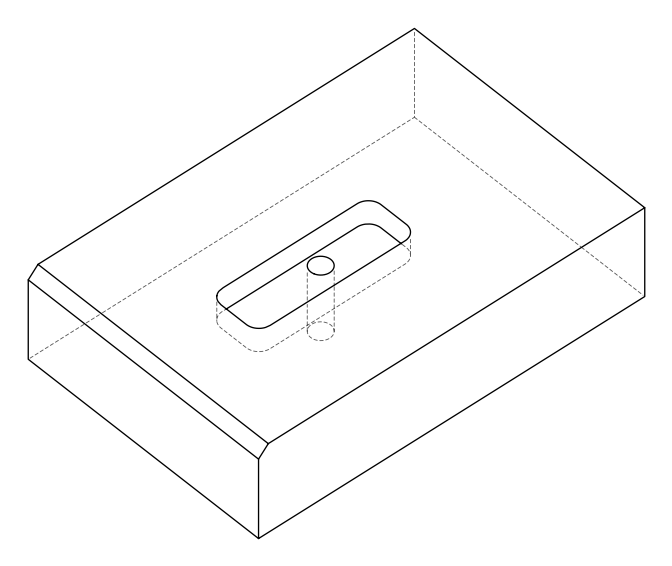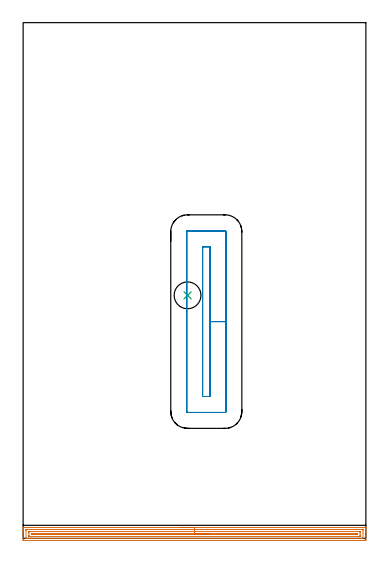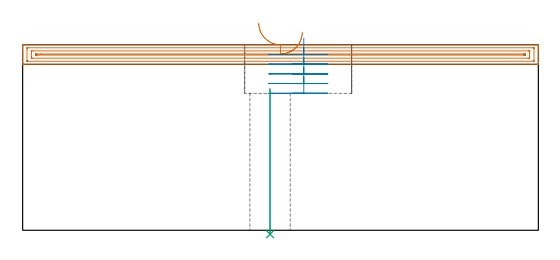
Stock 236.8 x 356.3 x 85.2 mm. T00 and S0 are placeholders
(PLAN: 3 operations, 2 tool changes, 13.9 min)
(1 AREA_MILL | FG_CHAMFER_SURFACE | UGT0205_001 | 7.75 min | 9594 mm3)
(2 MILL_RECTANGULAR_POCKET | POCKET_RECTANGULAR_STRAIGHT | UGT0201_105 | Follow Part, ap 5.5, ae 75% | 5.93 min | 158956 mm3)
(3 INDEXABLE_INSERT_DRILL_THROUGH_HOLE_FROM_SOLID | STEP1HOLE | NXT0302_008 | 0.27 min | 16888 mm3)
(TOOL UGT0205_001 | Chamfer Mill 20 x 3 x 45 deg. | D20 FL50 Z2)
(TOOL UGT0201_105 | End Mill 22 mm | D22 FL25 Z2)
(TOOL NXT0302_008 | Index. Insert Drill 18.5mm [880-D1850L25-05] | D18.5 PA176 FL93 Z2)
(OP 1 AREA_MILL)
G17 G21 G94 G90
T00 M6
G54
G17 G0 G90 X108.4 Y7.5 S1061 M3
G43 Z95.2 H0
G94 G1 X108.438 Z94.328 F250.
X108.552 Z93.463
X108.741 Z92.612
X109.003 Z91.78
X109.337 Z90.974
X109.74 Z90.2
X110.208 Z89.464
X110.74 Z88.772
X111.329 Z88.129
X111.972 Z87.539
X112.664 Z87.008
X113.4 Z86.54
X114.174 Z86.137
X114.98 Z85.803
X115.812 Z85.541
X116.664 Z85.352
X117.528 Z85.238
X118.4 Z85.2
X236.642
X236.79 Y7.497 Z85.188
X236.793 Y7.476 Z85.167
X236.8 Y7.135 Z84.835
Y6.73 Z84.429
Y6.101 Z83.795
Y4.9 Z82.597
Y4.329 Z82.023
Y-0.701 Z76.996
X236.797 Y-0.987 Z76.711
X236.792 Y-1.492 Z76.206
X236.707 Y-1.494 Z76.203
X236.195 Y-1.5 Z76.2
X0.605
X0.093 Y-1.494 Z76.203
X0.008 Y-1.492 Z76.206
X0. Y-0.987 Z76.711
Y4.329 Z82.023
Y4.9 Z82.597
Y5.215 Z82.911
Y5.786 Z83.482
Y6.101 Z83.795
Y7.136 Z84.835
X0.007 Y7.476 Z85.167
X0.01 Y7.497 Z85.188
X0.158 Y7.5 Z85.2
X118.4
Y6.086 Z83.786
X234.411
X234.632 Y6.085 Z83.785
X234.735 Y6.082 Z83.782
X234.779 Y6.079 Z83.779
X234.79 Y6.052 Z83.752
X234.795 Y5.954 Z83.654
X234.8 Y5.714 Z83.414
X234.799 Y0.4 Z78.1
X234.79 Y0.012 Z77.712
X234.785 Y-0.079 Z77.621
X234.739 Y-0.082 Z77.618
X234.63 Y-0.085 Z77.615
X234.411 Y-0.086 Z77.614
X2.389
X2.168 Y-0.085 Z77.615
X2.065 Y-0.082 Z77.618
X2.021 Y-0.079 Z77.621
X2.01 Y-0.053 Z77.647
X2.005 Y0.046 Z77.746
X2. Y0.286 Z77.986
X2.001 Y5.6 Z83.3
X2.01 Y5.987 Z83.687
X2.015 Y6.079 Z83.779
X2.061 Y6.082 Z83.782
X2.17 Y6.085 Z83.785
X2.389 Y6.086 Z83.786
X118.4
Y4.671 Z82.371
X232.281
X232.626 Y4.67 Z82.37
X232.74 Y4.667 Z82.367
X232.778 Y4.665 Z82.365
X232.79 Y4.656 Z82.356
X232.794 Y4.617 Z82.317
X232.798 Y4.502 Z82.202
X232.8 Y4.329 Z82.029
Y4.156 Z81.856
Y2.384 Z80.084
X232.799 Y1.671 Z79.371
X232.797 Y1.501 Z79.201
X232.789 Y1.335 Z79.035
X232.626 Y1.333 Z79.033
X232.078 Y1.329 Z79.029
X4.519
X4.174 Y1.33 Z79.03
X4.06 Y1.333 Z79.033
X4.022 Y1.335 Z79.035
X4.01 Y1.344 Z79.044
X4.006 Y1.383 Z79.083
X4.002 Y1.498 Z79.198
X4. Y1.671 Z79.371
Y1.844 Z79.544
Y3.616 Z81.316
X4.001 Y4.329 Z82.029
X4.003 Y4.499 Z82.199
X4.011 Y4.664 Z82.364
X4.174 Y4.667 Z82.367
X4.722 Y4.671 Z82.371
X118.4
Y3.257 Z80.957
X230.136
X230.654 Y3.252 Z80.952
X230.739 Y3.25 Z80.95
X230.79 Y3.245 Z80.945
X230.792 Y3.201 Z80.901
X230.794 Y3. Z80.7
X230.792 Y2.799 Z80.499
X230.79 Y2.755 Z80.455
X230.739 Y2.75 Z80.45
X230.65 Y2.746 Z80.446
X230.136 Y2.743 Z80.443
X229.949
X6.664
X6.146 Y2.747 Z80.447
X6.061 Y2.75 Z80.45
X6.01 Y2.755 Z80.455
X6.008 Y2.799 Z80.499
X6.006 Y3. Z80.7
X6.008 Y3.201 Z80.901
X6.01 Y3.245 Z80.945
X6.061 Y3.25 Z80.95
X6.149 Y3.254 Z80.954
X6.333 Y3.256 Z80.956
X8.636 Y3.257 Z80.957
X118.4
X119.272 Z80.995
X120.136 Z81.109
X120.988 Z81.298
X121.82 Z81.56
X122.626 Z81.894
X123.4 Z82.297
X124.136 Z82.766
X124.828 Z83.297
X125.471 Z83.886
X126.06 Z84.529
X126.592 Z85.221
X127.06 Z85.957
X127.463 Z86.731
X127.797 Z87.537
X128.059 Z88.369
X128.248 Z89.221
X128.362 Z90.086
X128.4 Z90.957
G0 Z95.2
M5
M2
(OP 2 MILL_RECTANGULAR_POCKET)
G17 G21 G94 G90
T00 M6
G54
G17 G0 G90 X129.1 Y121.909 S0 M3
G43 Z95.2 H0
Z88.2
G94 G1 Y149.75 Z80.74 F250.
Y201.5 F500.
X124.
Y98.
X129.1
Y149.75
X140.1
Y211.9
G3 X139.5 Y212.5 R0.6
G1 X113.6
G3 X113. Y211.9 R0.6
G1 Y87.6
G3 X113.6 Y87. R0.6
G1 X139.5
G3 X140.1 Y87.6 R0.6
G1 Y149.75
Y150.75
G0 X129.1 Y121.909 Z83.74
G1 Y149.75 Z76.28 F250.
Y201.5 F500.
X124.
Y98.
X129.1
Y149.75
X140.1
Y211.9
G3 X139.5 Y212.5 R0.6
G1 X113.6
G3 X113. Y211.9 R0.6
G1 Y87.6
G3 X113.6 Y87. R0.6
G1 X139.5
G3 X140.1 Y87.6 R0.6
G1 Y149.75
Y150.75
G0 X129.1 Y121.909 Z79.28
G1 Y149.75 Z71.82 F250.
Y201.5 F500.
X124.
Y98.
X129.1
Y149.75
X140.1
Y211.9
G3 X139.5 Y212.5 R0.6
G1 X113.6
G3 X113. Y211.9 R0.6
G1 Y87.6
G3 X113.6 Y87. R0.6
G1 X139.5
G3 X140.1 Y87.6 R0.6
G1 Y149.75
Y150.75
G0 X129.1 Y121.909 Z74.82
G1 Y149.75 Z67.36 F250.
Y201.5 F500.
X124.
Y98.
X129.1
Y149.75
X140.1
Y211.9
G3 X139.5 Y212.5 R0.6
G1 X113.6
G3 X113. Y211.9 R0.6
G1 Y87.6
G3 X113.6 Y87. R0.6
G1 X139.5
G3 X140.1 Y87.6 R0.6
G1 Y149.75
Y150.75
G0 X129.1 Y121.909 Z70.36
G1 Y149.75 Z62.9 F250.
Y201.5 F500.
X124.
Y98.
X129.1
Y149.75
X140.1
Y211.9
G3 X139.5 Y212.5 R0.6
G1 X113.6
G3 X113. Y211.9 R0.6
G1 Y87.6
G3 X113.6 Y87. R0.6
G1 X139.5
G3 X140.1 Y87.6 R0.6
G1 Y149.75
Y150.75
G0 Z95.2
M5
M2
(OP 3 INDEXABLE_INSERT_DRILL_THROUGH_HOLE_FROM_SOLID)
G17 G21 G94 G90
T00 M6
G54
G17 G0 G90 X113.6 Y167.9 S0 M3
G43 Z95.2 H1
G94 G81 G98 Z-1.823 F250. R64.9
G80
M5
M2
